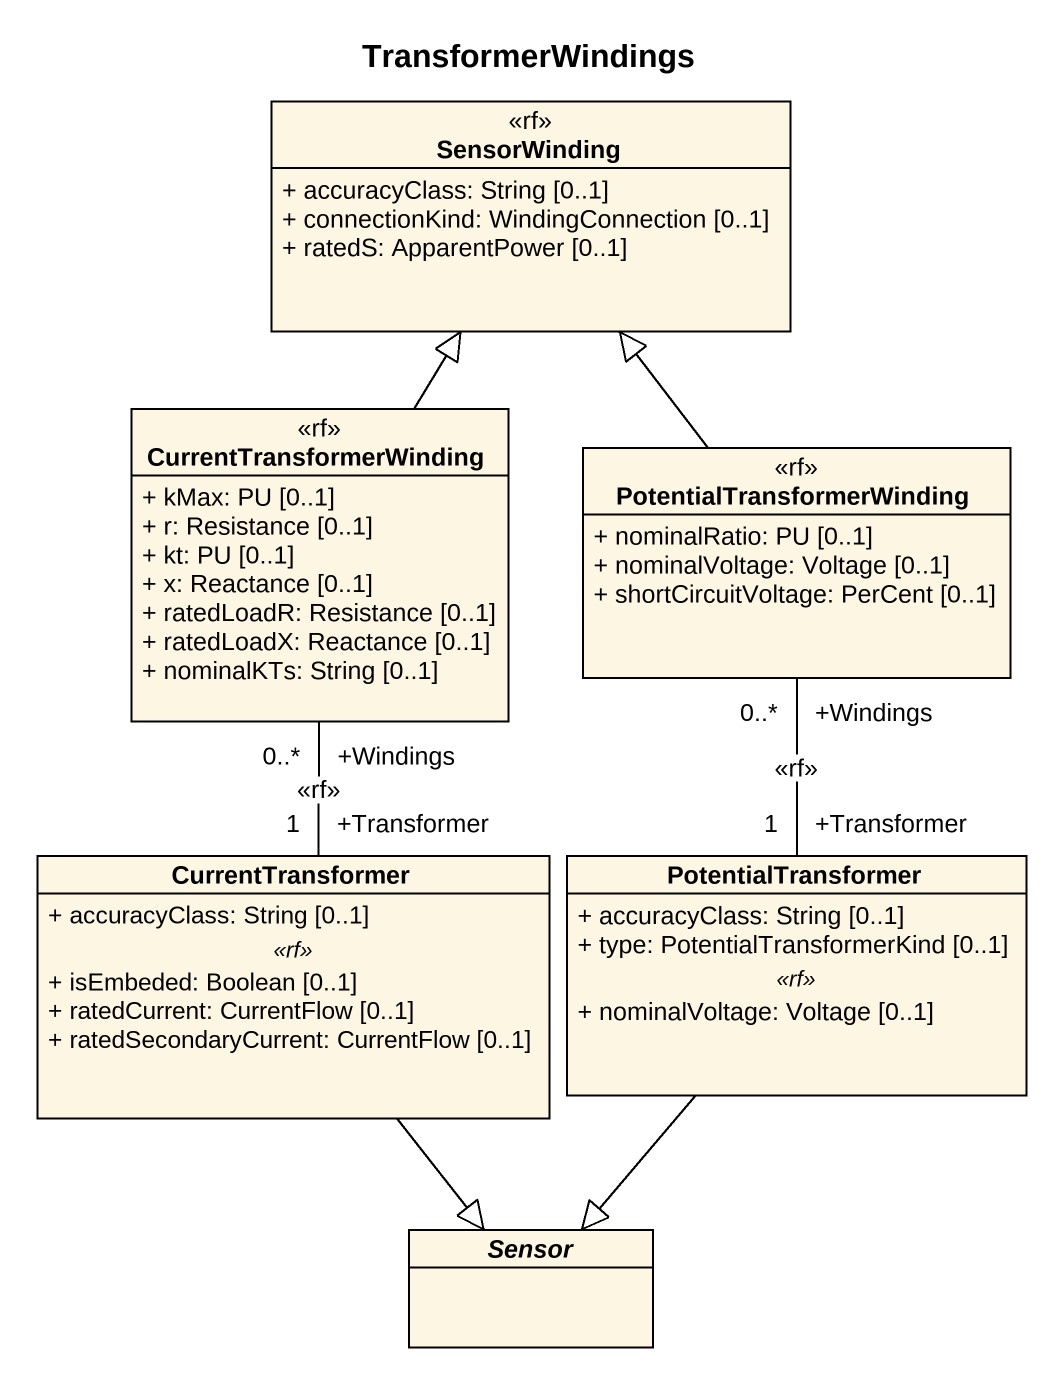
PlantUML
@startuml
title TransformerWindings
hide circle
hide empty members
skinparam classAttributeIconSize 0
class SensorWinding <<rf>> {
  + accuracyClass: String [0..1]
  + connectionKind: WindingConnection [0..1]
  + ratedS: ApparentPower [0..1]
}
class CurrentTransformerWinding <<rf>> {
  + kMax: PU [0..1]
  + r: Resistance [0..1]
  + kt: PU [0..1]
  + x: Reactance [0..1]
  + ratedLoadR: Resistance [0..1]
  + ratedLoadX: Reactance [0..1]
  + nominalKTs: String [0..1]
}
class PotentialTransformerWinding <<rf>> {
  + nominalRatio: PU [0..1]
  + nominalVoltage: Voltage [0..1]
  + shortCircuitVoltage: PerCent [0..1]
}
class CurrentTransformer {
  + accuracyClass: String [0..1]
  .. <<rf>> ..
  + isEmbeded: Boolean [0..1]
  + ratedCurrent: CurrentFlow [0..1]
  + ratedSecondaryCurrent: CurrentFlow [0..1]
}
class PotentialTransformer {
  + accuracyClass: String [0..1]
  + type: PotentialTransformerKind [0..1]
  .. <<rf>> ..
  + nominalVoltage: Voltage [0..1]
}
abstract class Sensor
CurrentTransformerWinding -up-|> SensorWinding
PotentialTransformerWinding -up-|> SensorWinding
PotentialTransformerWinding "+Windings\n0..*" -- "+Transformer\n1" PotentialTransformer : <<rf>>
CurrentTransformer "+Transformer\n1" -up- "+Windings\n0..*" CurrentTransformerWinding : <<rf>>
CurrentTransformer --|> Sensor
PotentialTransformer --|> Sensor
@enduml
